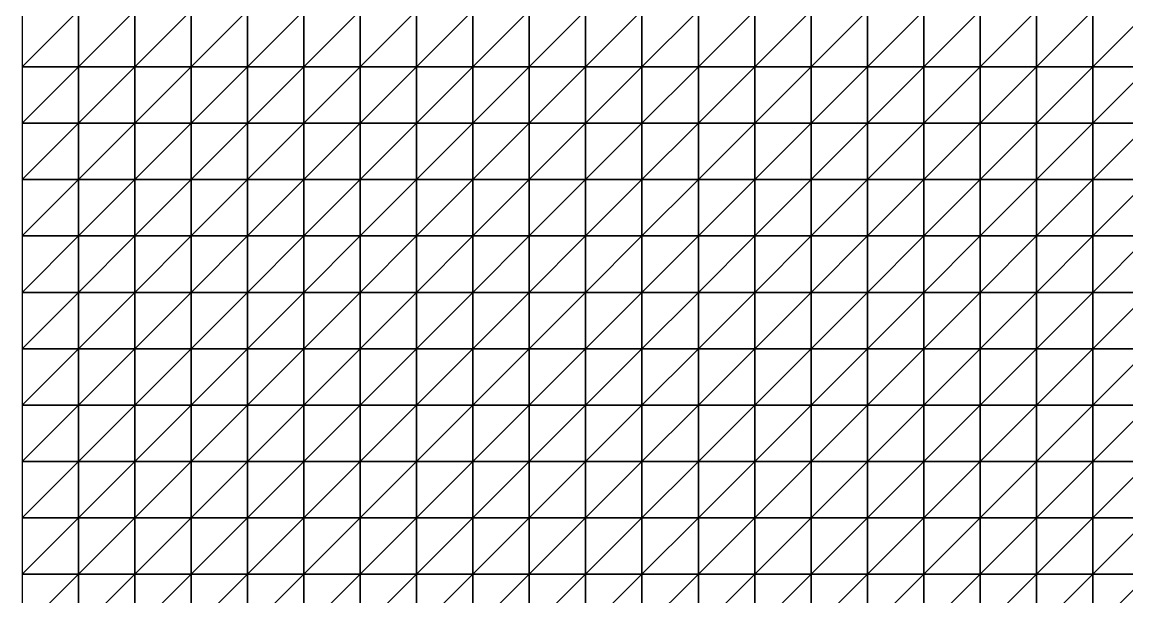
# Model space of a CAD drawing. Header units: metres. Extents: x 351000 to 353000, y 7455000 to 7457000.
# Drawn here: x 351000 to 351490.1, y 7456489.9 to 7456744.9 of the extents above; entities that cross this region are included whole.
import ezdxf

# ---------------------------------------------------------------- set-up
doc = ezdxf.new("R2010")
doc.units = ezdxf.units.M

msp = doc.modelspace()

# ---------------------------------------------------------------- linework, layer by layer
at = {"layer": 'TOP_OF_HYPOGENE_TOH'}
for points in [[(351000, 7456725, 1142.11), (351025, 7456725, 1136.96), (351025, 7456750, 1138.56)], [(351000, 7456725, 1142.11), (351025, 7456750, 1138.56), (351000, 7456750, 1144.75)], [(351025, 7456725, 1136.96), (351050, 7456725, 1124.44), (351050, 7456750, 1123.5)], [(351025, 7456725, 1136.96), (351050, 7456750, 1123.5), (351025, 7456750, 1138.56)], [(351050, 7456725, 1124.44), (351075, 7456725, 1115.84), (351075, 7456750, 1111.61)], [(351050, 7456725, 1124.44), (351075, 7456750, 1111.61), (351050, 7456750, 1123.5)], [(351075, 7456725, 1115.84), (351100, 7456725, 1113.2), (351100, 7456750, 1105.62)], [(351075, 7456725, 1115.84), (351100, 7456750, 1105.62), (351075, 7456750, 1111.61)], [(351100, 7456725, 1113.2), (351125, 7456725, 1116.46), (351125, 7456750, 1106.16)], [(351100, 7456725, 1113.2), (351125, 7456750, 1106.16), (351100, 7456750, 1105.62)], [(351125, 7456725, 1116.46), (351150, 7456725, 1123.69), (351150, 7456750, 1111.83)], [(351125, 7456725, 1116.46), (351150, 7456750, 1111.83), (351125, 7456750, 1106.16)], [(351150, 7456725, 1123.69), (351175, 7456725, 1131.91), (351175, 7456750, 1119.92)], [(351150, 7456725, 1123.69), (351175, 7456750, 1119.92), (351150, 7456750, 1111.83)], [(351175, 7456725, 1131.91), (351200, 7456725, 1138.35), (351200, 7456750, 1127.63)], [(351175, 7456725, 1131.91), (351200, 7456750, 1127.63), (351175, 7456750, 1119.92)], [(351200, 7456725, 1138.35), (351225, 7456725, 1141.47), (351225, 7456750, 1133)], [(351200, 7456725, 1138.35), (351225, 7456750, 1133), (351200, 7456750, 1127.63)], [(351225, 7456725, 1141.47), (351250, 7456725, 1141.35), (351250, 7456750, 1135.47)], [(351225, 7456725, 1141.47), (351250, 7456750, 1135.47), (351225, 7456750, 1133)], [(351250, 7456725, 1141.35), (351275, 7456725, 1133.73), (351275, 7456750, 1132.87)], [(351250, 7456725, 1141.35), (351275, 7456750, 1132.87), (351250, 7456750, 1135.47)], [(351275, 7456725, 1133.73), (351300, 7456725, 1126.98), (351300, 7456750, 1127.17)], [(351275, 7456725, 1133.73), (351300, 7456750, 1127.17), (351275, 7456750, 1132.87)], [(351300, 7456725, 1126.98), (351325, 7456725, 1123.51), (351325, 7456750, 1123.42)], [(351300, 7456725, 1126.98), (351325, 7456750, 1123.42), (351300, 7456750, 1127.17)], [(351325, 7456725, 1123.51), (351350, 7456725, 1124.2), (351350, 7456750, 1123.12)], [(351325, 7456725, 1123.51), (351350, 7456750, 1123.12), (351325, 7456750, 1123.42)], [(351350, 7456725, 1124.2), (351375, 7456725, 1128.95), (351375, 7456750, 1126.98)], [(351350, 7456725, 1124.2), (351375, 7456750, 1126.98), (351350, 7456750, 1123.12)], [(351375, 7456725, 1128.95), (351400, 7456725, 1136.8), (351400, 7456750, 1134.72)], [(351375, 7456725, 1128.95), (351400, 7456750, 1134.72), (351375, 7456750, 1126.98)], [(351400, 7456725, 1136.8), (351425, 7456725, 1146.18), (351425, 7456750, 1145.08)], [(351400, 7456725, 1136.8), (351425, 7456750, 1145.08), (351400, 7456750, 1134.72)], [(351425, 7456725, 1146.18), (351450, 7456725, 1155.24), (351450, 7456750, 1155.97)], [(351425, 7456725, 1146.18), (351450, 7456750, 1155.97), (351425, 7456750, 1145.08)], [(351450, 7456725, 1155.24), (351475, 7456725, 1162.08), (351475, 7456750, 1164.13)], [(351450, 7456725, 1155.24), (351475, 7456750, 1164.13), (351450, 7456750, 1155.97)], [(351475, 7456725, 1162.08), (351500, 7456725, 1163.12), (351500, 7456750, 1166.29)], [(351475, 7456725, 1162.08), (351500, 7456750, 1166.29), (351475, 7456750, 1164.13)], [(351000, 7456700, 1139.22), (351025, 7456700, 1136.92), (351025, 7456725, 1136.96)], [(351000, 7456700, 1139.22), (351025, 7456725, 1136.96), (351000, 7456725, 1142.11)], [(351025, 7456700, 1136.92), (351050, 7456700, 1128.35), (351050, 7456725, 1124.44)], [(351025, 7456700, 1136.92), (351050, 7456725, 1124.44), (351025, 7456725, 1136.96)], [(351050, 7456700, 1128.35), (351075, 7456700, 1123.84), (351075, 7456725, 1115.84)], [(351050, 7456700, 1128.35), (351075, 7456725, 1115.84), (351050, 7456725, 1124.44)], [(351075, 7456700, 1123.84), (351100, 7456700, 1124.47), (351100, 7456725, 1113.2)], [(351075, 7456700, 1123.84), (351100, 7456725, 1113.2), (351075, 7456725, 1115.84)], [(351100, 7456700, 1124.47), (351125, 7456700, 1129.57), (351125, 7456725, 1116.46)], [(351100, 7456700, 1124.47), (351125, 7456725, 1116.46), (351100, 7456725, 1113.2)], [(351125, 7456700, 1129.57), (351150, 7456700, 1136.99), (351150, 7456725, 1123.69)], [(351125, 7456700, 1129.57), (351150, 7456725, 1123.69), (351125, 7456725, 1116.46)], [(351150, 7456700, 1136.99), (351175, 7456700, 1143.97), (351175, 7456725, 1131.91)], [(351150, 7456700, 1136.99), (351175, 7456725, 1131.91), (351150, 7456725, 1123.69)], [(351175, 7456700, 1143.97), (351200, 7456700, 1148.3), (351200, 7456725, 1138.35)], [(351175, 7456700, 1143.97), (351200, 7456725, 1138.35), (351175, 7456725, 1131.91)], [(351200, 7456700, 1148.3), (351225, 7456700, 1149.08), (351225, 7456725, 1141.47)], [(351200, 7456700, 1148.3), (351225, 7456725, 1141.47), (351200, 7456725, 1138.35)], [(351225, 7456700, 1149.08), (351250, 7456700, 1142.33), (351250, 7456725, 1141.35)], [(351225, 7456700, 1149.08), (351250, 7456725, 1141.35), (351225, 7456725, 1141.47)], [(351250, 7456700, 1142.33), (351275, 7456700, 1132.8), (351275, 7456725, 1133.73)], [(351250, 7456700, 1142.33), (351275, 7456725, 1133.73), (351250, 7456725, 1141.35)], [(351275, 7456700, 1132.8), (351300, 7456700, 1126.25), (351300, 7456725, 1126.98)], [(351275, 7456700, 1132.8), (351300, 7456725, 1126.98), (351275, 7456725, 1133.73)], [(351300, 7456700, 1126.25), (351325, 7456700, 1123.97), (351325, 7456725, 1123.51)], [(351300, 7456700, 1126.25), (351325, 7456725, 1123.51), (351300, 7456725, 1126.98)], [(351325, 7456700, 1123.97), (351350, 7456700, 1125.99), (351350, 7456725, 1124.2)], [(351325, 7456700, 1123.97), (351350, 7456725, 1124.2), (351325, 7456725, 1123.51)], [(351350, 7456700, 1125.99), (351375, 7456700, 1131.28), (351375, 7456725, 1128.95)], [(351350, 7456700, 1125.99), (351375, 7456725, 1128.95), (351350, 7456725, 1124.2)], [(351375, 7456700, 1131.28), (351400, 7456700, 1138.27), (351400, 7456725, 1136.8)], [(351375, 7456700, 1131.28), (351400, 7456725, 1136.8), (351375, 7456725, 1128.95)], [(351400, 7456700, 1138.27), (351425, 7456700, 1145.37), (351425, 7456725, 1146.18)], [(351400, 7456700, 1138.27), (351425, 7456725, 1146.18), (351400, 7456725, 1136.8)], [(351425, 7456700, 1145.37), (351450, 7456700, 1151.29), (351450, 7456725, 1155.24)], [(351425, 7456700, 1145.37), (351450, 7456725, 1155.24), (351425, 7456725, 1146.18)], [(351450, 7456700, 1151.29), (351475, 7456700, 1155.14), (351475, 7456725, 1162.08)], [(351450, 7456700, 1151.29), (351475, 7456725, 1162.08), (351450, 7456725, 1155.24)], [(351475, 7456700, 1155.14), (351500, 7456700, 1156.43), (351500, 7456725, 1163.12)], [(351475, 7456700, 1155.14), (351500, 7456725, 1163.12), (351475, 7456725, 1162.08)], [(351000, 7456675, 1136.09), (351025, 7456675, 1137.62), (351025, 7456700, 1136.92)], [(351000, 7456675, 1136.09), (351025, 7456700, 1136.92), (351000, 7456700, 1139.22)], [(351025, 7456675, 1137.62), (351050, 7456675, 1133.48), (351050, 7456700, 1128.35)], [(351025, 7456675, 1137.62), (351050, 7456700, 1128.35), (351025, 7456700, 1136.92)], [(351050, 7456675, 1133.48), (351075, 7456675, 1132.77), (351075, 7456700, 1123.84)], [(351050, 7456675, 1133.48), (351075, 7456700, 1123.84), (351050, 7456700, 1128.35)], [(351075, 7456675, 1132.77), (351100, 7456675, 1135.84), (351100, 7456700, 1124.47)], [(351075, 7456675, 1132.77), (351100, 7456700, 1124.47), (351075, 7456700, 1123.84)], [(351100, 7456675, 1135.84), (351125, 7456675, 1141.45), (351125, 7456700, 1129.57)], [(351100, 7456675, 1135.84), (351125, 7456700, 1129.57), (351100, 7456700, 1124.47)], [(351125, 7456675, 1141.45), (351150, 7456675, 1147.53), (351150, 7456700, 1136.99)], [(351125, 7456675, 1141.45), (351150, 7456700, 1136.99), (351125, 7456700, 1129.57)], [(351150, 7456675, 1147.53), (351175, 7456675, 1151.99), (351175, 7456700, 1143.97)], [(351150, 7456675, 1147.53), (351175, 7456700, 1143.97), (351150, 7456700, 1136.99)], [(351175, 7456675, 1151.99), (351200, 7456675, 1153.55), (351200, 7456700, 1148.3)], [(351175, 7456675, 1151.99), (351200, 7456700, 1148.3), (351175, 7456700, 1143.97)], [(351200, 7456675, 1153.55), (351225, 7456675, 1149.17), (351225, 7456700, 1149.08)], [(351200, 7456675, 1153.55), (351225, 7456700, 1149.08), (351200, 7456700, 1148.3)], [(351225, 7456675, 1149.17), (351250, 7456675, 1138.15), (351250, 7456700, 1142.33)], [(351225, 7456675, 1149.17), (351250, 7456700, 1142.33), (351225, 7456700, 1149.08)], [(351250, 7456675, 1138.15), (351275, 7456675, 1129.38), (351275, 7456700, 1132.8)], [(351250, 7456675, 1138.15), (351275, 7456700, 1132.8), (351250, 7456700, 1142.33)], [(351275, 7456675, 1129.38), (351300, 7456675, 1124.95), (351300, 7456700, 1126.25)], [(351275, 7456675, 1129.38), (351300, 7456700, 1126.25), (351275, 7456700, 1132.8)], [(351300, 7456675, 1124.95), (351325, 7456675, 1125.37), (351325, 7456700, 1123.97)], [(351300, 7456675, 1124.95), (351325, 7456700, 1123.97), (351300, 7456700, 1126.25)], [(351325, 7456675, 1125.37), (351350, 7456675, 1129.58), (351350, 7456700, 1125.99)], [(351325, 7456675, 1125.37), (351350, 7456700, 1125.99), (351325, 7456700, 1123.97)], [(351350, 7456675, 1129.58), (351375, 7456675, 1135.59), (351375, 7456700, 1131.28)], [(351350, 7456675, 1129.58), (351375, 7456700, 1131.28), (351350, 7456700, 1125.99)], [(351375, 7456675, 1135.59), (351400, 7456675, 1141.37), (351400, 7456700, 1138.27)], [(351375, 7456675, 1135.59), (351400, 7456700, 1138.27), (351375, 7456700, 1131.28)], [(351400, 7456675, 1141.37), (351425, 7456675, 1145.54), (351425, 7456700, 1145.37)], [(351400, 7456675, 1141.37), (351425, 7456700, 1145.37), (351400, 7456700, 1138.27)], [(351425, 7456675, 1145.54), (351450, 7456675, 1147.68), (351450, 7456700, 1151.29)], [(351425, 7456675, 1145.54), (351450, 7456700, 1151.29), (351425, 7456700, 1145.37)], [(351450, 7456675, 1147.68), (351475, 7456675, 1148.18), (351475, 7456700, 1155.14)], [(351450, 7456675, 1147.68), (351475, 7456700, 1155.14), (351450, 7456700, 1151.29)], [(351475, 7456675, 1148.18), (351500, 7456675, 1147.76), (351500, 7456700, 1156.43)], [(351475, 7456675, 1148.18), (351500, 7456700, 1156.43), (351475, 7456700, 1155.14)], [(351000, 7456650, 1132.48), (351025, 7456650, 1135.51), (351025, 7456675, 1137.62)], [(351000, 7456650, 1132.48), (351025, 7456675, 1137.62), (351000, 7456675, 1136.09)], [(351025, 7456650, 1135.51), (351050, 7456650, 1138.67), (351050, 7456675, 1133.48)], [(351025, 7456650, 1135.51), (351050, 7456675, 1133.48), (351025, 7456675, 1137.62)], [(351050, 7456650, 1138.67), (351075, 7456650, 1140.72), (351075, 7456675, 1132.77)], [(351050, 7456650, 1138.67), (351075, 7456675, 1132.77), (351050, 7456675, 1133.48)], [(351075, 7456650, 1140.72), (351100, 7456650, 1144.95), (351100, 7456675, 1135.84)], [(351075, 7456650, 1140.72), (351100, 7456675, 1135.84), (351075, 7456675, 1132.77)], [(351100, 7456650, 1144.95), (351125, 7456650, 1149.75), (351125, 7456675, 1141.45)], [(351100, 7456650, 1144.95), (351125, 7456675, 1141.45), (351100, 7456675, 1135.84)], [(351125, 7456650, 1149.75), (351150, 7456650, 1153.3), (351150, 7456675, 1147.53)], [(351125, 7456650, 1149.75), (351150, 7456675, 1147.53), (351125, 7456675, 1141.45)], [(351150, 7456650, 1153.3), (351175, 7456650, 1154.39), (351175, 7456675, 1151.99)], [(351150, 7456650, 1153.3), (351175, 7456675, 1151.99), (351150, 7456675, 1147.53)], [(351175, 7456650, 1154.39), (351200, 7456650, 1151.2), (351200, 7456675, 1153.55)], [(351175, 7456650, 1154.39), (351200, 7456675, 1153.55), (351175, 7456675, 1151.99)], [(351200, 7456650, 1151.2), (351225, 7456650, 1140.26), (351225, 7456675, 1149.17)], [(351200, 7456650, 1151.2), (351225, 7456675, 1149.17), (351200, 7456675, 1153.55)], [(351225, 7456650, 1140.26), (351250, 7456650, 1130.36), (351250, 7456675, 1138.15)], [(351225, 7456650, 1140.26), (351250, 7456675, 1138.15), (351225, 7456675, 1149.17)], [(351250, 7456650, 1130.36), (351275, 7456650, 1124.46), (351275, 7456675, 1129.38)], [(351250, 7456650, 1130.36), (351275, 7456675, 1129.38), (351250, 7456675, 1138.15)], [(351275, 7456650, 1124.46), (351300, 7456650, 1124.04), (351300, 7456675, 1124.95)], [(351275, 7456650, 1124.46), (351300, 7456675, 1124.95), (351275, 7456675, 1129.38)], [(351300, 7456650, 1124.04), (351325, 7456650, 1128.56), (351325, 7456675, 1125.37)], [(351300, 7456650, 1124.04), (351325, 7456675, 1125.37), (351300, 7456675, 1124.95)], [(351325, 7456650, 1128.56), (351350, 7456650, 1135.81), (351350, 7456675, 1129.58)], [(351325, 7456650, 1128.56), (351350, 7456675, 1129.58), (351325, 7456675, 1125.37)], [(351350, 7456650, 1135.81), (351375, 7456650, 1142.9), (351375, 7456675, 1135.59)], [(351350, 7456650, 1135.81), (351375, 7456675, 1135.59), (351350, 7456675, 1129.58)], [(351375, 7456650, 1142.9), (351400, 7456650, 1147.46), (351400, 7456675, 1141.37)], [(351375, 7456650, 1142.9), (351400, 7456675, 1141.37), (351375, 7456675, 1135.59)], [(351400, 7456650, 1147.46), (351425, 7456650, 1148.56), (351425, 7456675, 1145.54)], [(351400, 7456650, 1147.46), (351425, 7456675, 1145.54), (351400, 7456675, 1141.37)], [(351425, 7456650, 1148.56), (351450, 7456650, 1146.86), (351450, 7456675, 1147.68)], [(351425, 7456650, 1148.56), (351450, 7456675, 1147.68), (351425, 7456675, 1145.54)], [(351450, 7456650, 1146.86), (351475, 7456650, 1144.11), (351475, 7456675, 1148.18)], [(351450, 7456650, 1146.86), (351475, 7456675, 1148.18), (351450, 7456675, 1147.68)], [(351475, 7456650, 1144.11), (351500, 7456650, 1142.24), (351500, 7456675, 1147.76)], [(351475, 7456650, 1144.11), (351500, 7456675, 1147.76), (351475, 7456675, 1148.18)], [(351000, 7456625, 1128.66), (351025, 7456625, 1132.93), (351025, 7456650, 1135.51)], [(351000, 7456625, 1128.66), (351025, 7456650, 1135.51), (351000, 7456650, 1132.48)], [(351025, 7456625, 1132.93), (351050, 7456625, 1139.2), (351050, 7456650, 1138.67)], [(351025, 7456625, 1132.93), (351050, 7456650, 1138.67), (351025, 7456650, 1135.51)], [(351050, 7456625, 1139.2), (351075, 7456625, 1146.51), (351075, 7456650, 1140.72)], [(351050, 7456625, 1139.2), (351075, 7456650, 1140.72), (351050, 7456650, 1138.67)], [(351075, 7456625, 1146.51), (351100, 7456625, 1151.75), (351100, 7456650, 1144.95)], [(351075, 7456625, 1146.51), (351100, 7456650, 1144.95), (351075, 7456650, 1140.72)], [(351100, 7456625, 1151.75), (351125, 7456625, 1154.81), (351125, 7456650, 1149.75)], [(351100, 7456625, 1151.75), (351125, 7456650, 1149.75), (351100, 7456650, 1144.95)], [(351125, 7456625, 1154.81), (351150, 7456625, 1155.31), (351150, 7456650, 1153.3)], [(351125, 7456625, 1154.81), (351150, 7456650, 1153.3), (351125, 7456650, 1149.75)], [(351150, 7456625, 1155.31), (351175, 7456625, 1149.23), (351175, 7456650, 1154.39)], [(351150, 7456625, 1155.31), (351175, 7456650, 1154.39), (351150, 7456650, 1153.3)], [(351175, 7456625, 1149.23), (351200, 7456625, 1139.51), (351200, 7456650, 1151.2)], [(351175, 7456625, 1149.23), (351200, 7456650, 1151.2), (351175, 7456650, 1154.39)], [(351200, 7456625, 1139.51), (351225, 7456625, 1129.26), (351225, 7456650, 1140.26)], [(351200, 7456625, 1139.51), (351225, 7456650, 1140.26), (351200, 7456650, 1151.2)], [(351225, 7456625, 1129.26), (351250, 7456625, 1121.94), (351250, 7456650, 1130.36)], [(351225, 7456625, 1129.26), (351250, 7456650, 1130.36), (351225, 7456650, 1140.26)], [(351250, 7456625, 1121.94), (351275, 7456625, 1120.19), (351275, 7456650, 1124.46)], [(351250, 7456625, 1121.94), (351275, 7456650, 1124.46), (351250, 7456650, 1130.36)], [(351275, 7456625, 1120.19), (351300, 7456625, 1124.68), (351300, 7456650, 1124.04)], [(351275, 7456625, 1120.19), (351300, 7456650, 1124.04), (351275, 7456650, 1124.46)], [(351300, 7456625, 1124.68), (351325, 7456625, 1133.77), (351325, 7456650, 1128.56)], [(351300, 7456625, 1124.68), (351325, 7456650, 1128.56), (351300, 7456650, 1124.04)], [(351325, 7456625, 1133.77), (351350, 7456625, 1144.17), (351350, 7456650, 1135.81)], [(351325, 7456625, 1133.77), (351350, 7456650, 1135.81), (351325, 7456650, 1128.56)], [(351350, 7456625, 1144.17), (351375, 7456625, 1152.24), (351375, 7456650, 1142.9)], [(351350, 7456625, 1144.17), (351375, 7456650, 1142.9), (351350, 7456650, 1135.81)], [(351375, 7456625, 1152.24), (351400, 7456625, 1155.53), (351400, 7456650, 1147.46)], [(351375, 7456625, 1152.24), (351400, 7456650, 1147.46), (351375, 7456650, 1142.9)], [(351400, 7456625, 1155.53), (351425, 7456625, 1153.65), (351425, 7456650, 1148.56)], [(351400, 7456625, 1155.53), (351425, 7456650, 1148.56), (351400, 7456650, 1147.46)], [(351425, 7456625, 1153.65), (351450, 7456625, 1148.4), (351450, 7456650, 1146.86)], [(351425, 7456625, 1153.65), (351450, 7456650, 1146.86), (351425, 7456650, 1148.56)], [(351450, 7456625, 1148.4), (351475, 7456625, 1142.83), (351475, 7456650, 1144.11)], [(351450, 7456625, 1148.4), (351475, 7456650, 1144.11), (351450, 7456650, 1146.86)], [(351475, 7456625, 1142.83), (351500, 7456625, 1139.94), (351500, 7456650, 1142.24)], [(351475, 7456625, 1142.83), (351500, 7456650, 1142.24), (351475, 7456650, 1144.11)], [(351000, 7456600, 1125.71), (351025, 7456600, 1131.46), (351025, 7456625, 1132.93)], [(351000, 7456600, 1125.71), (351025, 7456625, 1132.93), (351000, 7456625, 1128.66)], [(351025, 7456600, 1131.46), (351050, 7456600, 1138.24), (351050, 7456625, 1139.2)], [(351025, 7456600, 1131.46), (351050, 7456625, 1139.2), (351025, 7456625, 1132.93)], [(351050, 7456600, 1138.24), (351075, 7456600, 1144.86), (351075, 7456625, 1146.51)], [(351050, 7456600, 1138.24), (351075, 7456625, 1146.51), (351050, 7456625, 1139.2)], [(351075, 7456600, 1144.86), (351100, 7456600, 1149.62), (351100, 7456625, 1151.75)], [(351075, 7456600, 1144.86), (351100, 7456625, 1151.75), (351075, 7456625, 1146.51)], [(351100, 7456600, 1149.62), (351125, 7456600, 1150.76), (351125, 7456625, 1154.81)], [(351100, 7456600, 1149.62), (351125, 7456625, 1154.81), (351100, 7456625, 1151.75)], [(351125, 7456600, 1150.76), (351150, 7456600, 1147.23), (351150, 7456625, 1155.31)], [(351125, 7456600, 1150.76), (351150, 7456625, 1155.31), (351125, 7456625, 1154.81)], [(351150, 7456600, 1147.23), (351175, 7456600, 1139.43), (351175, 7456625, 1149.23)], [(351150, 7456600, 1147.23), (351175, 7456625, 1149.23), (351150, 7456625, 1155.31)], [(351175, 7456600, 1139.43), (351200, 7456600, 1129.43), (351200, 7456625, 1139.51)], [(351175, 7456600, 1139.43), (351200, 7456625, 1139.51), (351175, 7456625, 1149.23)], [(351200, 7456600, 1129.43), (351225, 7456600, 1120.53), (351225, 7456625, 1129.26)], [(351200, 7456600, 1129.43), (351225, 7456625, 1129.26), (351200, 7456625, 1139.51)], [(351225, 7456600, 1120.53), (351250, 7456600, 1116.17), (351250, 7456625, 1121.94)], [(351225, 7456600, 1120.53), (351250, 7456625, 1121.94), (351225, 7456625, 1129.26)], [(351250, 7456600, 1116.17), (351275, 7456600, 1118.46), (351275, 7456625, 1120.19)], [(351250, 7456600, 1116.17), (351275, 7456625, 1120.19), (351250, 7456625, 1121.94)], [(351275, 7456600, 1118.46), (351300, 7456600, 1127.27), (351300, 7456625, 1124.68)], [(351275, 7456600, 1118.46), (351300, 7456625, 1124.68), (351275, 7456625, 1120.19)], [(351300, 7456600, 1127.27), (351325, 7456600, 1140.02), (351325, 7456625, 1133.77)], [(351300, 7456600, 1127.27), (351325, 7456625, 1133.77), (351300, 7456625, 1124.68)], [(351325, 7456600, 1140.02), (351350, 7456600, 1152.58), (351350, 7456625, 1144.17)], [(351325, 7456600, 1140.02), (351350, 7456625, 1144.17), (351325, 7456625, 1133.77)], [(351350, 7456600, 1152.58), (351375, 7456600, 1160.86), (351375, 7456625, 1152.24)], [(351350, 7456600, 1152.58), (351375, 7456625, 1152.24), (351350, 7456625, 1144.17)], [(351375, 7456600, 1160.86), (351400, 7456600, 1162.5), (351400, 7456625, 1155.53)], [(351375, 7456600, 1160.86), (351400, 7456625, 1155.53), (351375, 7456625, 1152.24)], [(351400, 7456600, 1162.5), (351425, 7456600, 1157.76), (351425, 7456625, 1153.65)], [(351400, 7456600, 1162.5), (351425, 7456625, 1153.65), (351400, 7456625, 1155.53)], [(351425, 7456600, 1157.76), (351450, 7456600, 1149.48), (351450, 7456625, 1148.4)], [(351425, 7456600, 1157.76), (351450, 7456625, 1148.4), (351425, 7456625, 1153.65)], [(351450, 7456600, 1149.48), (351475, 7456600, 1141.81), (351475, 7456625, 1142.83)], [(351450, 7456600, 1149.48), (351475, 7456625, 1142.83), (351450, 7456625, 1148.4)], [(351475, 7456600, 1141.81), (351500, 7456600, 1138.53), (351500, 7456625, 1139.94)], [(351475, 7456600, 1141.81), (351500, 7456625, 1139.94), (351475, 7456625, 1142.83)], [(351000, 7456575, 1124.94), (351025, 7456575, 1132.54), (351025, 7456600, 1131.46)], [(351000, 7456575, 1124.94), (351025, 7456600, 1131.46), (351000, 7456600, 1125.71)], [(351025, 7456575, 1132.54), (351050, 7456575, 1139.95), (351050, 7456600, 1138.24)], [(351025, 7456575, 1132.54), (351050, 7456600, 1138.24), (351025, 7456600, 1131.46)], [(351050, 7456575, 1139.95), (351075, 7456575, 1145.97), (351075, 7456600, 1144.86)], [(351050, 7456575, 1139.95), (351075, 7456600, 1144.86), (351050, 7456600, 1138.24)], [(351075, 7456575, 1145.97), (351100, 7456575, 1149.2), (351100, 7456600, 1149.62)], [(351075, 7456575, 1145.97), (351100, 7456600, 1149.62), (351075, 7456600, 1144.86)], [(351100, 7456575, 1149.2), (351125, 7456575, 1148.4), (351125, 7456600, 1150.76)], [(351100, 7456575, 1149.2), (351125, 7456600, 1150.76), (351100, 7456600, 1149.62)], [(351125, 7456575, 1148.4), (351150, 7456575, 1143.14), (351150, 7456600, 1147.23)], [(351125, 7456575, 1148.4), (351150, 7456600, 1147.23), (351125, 7456600, 1150.76)], [(351150, 7456575, 1143.14), (351175, 7456575, 1134.35), (351175, 7456600, 1139.43)], [(351150, 7456575, 1143.14), (351175, 7456600, 1139.43), (351150, 7456600, 1147.23)], [(351175, 7456575, 1134.35), (351200, 7456575, 1124.47), (351200, 7456600, 1129.43)], [(351175, 7456575, 1134.35), (351200, 7456600, 1129.43), (351175, 7456600, 1139.43)], [(351200, 7456575, 1124.47), (351225, 7456575, 1116.88), (351225, 7456600, 1120.53)], [(351200, 7456575, 1124.47), (351225, 7456600, 1120.53), (351200, 7456600, 1129.43)], [(351225, 7456575, 1116.88), (351250, 7456575, 1114.74), (351250, 7456600, 1116.17)], [(351225, 7456575, 1116.88), (351250, 7456600, 1116.17), (351225, 7456600, 1120.53)], [(351250, 7456575, 1114.74), (351275, 7456575, 1119.72), (351275, 7456600, 1118.46)], [(351250, 7456575, 1114.74), (351275, 7456600, 1118.46), (351250, 7456600, 1116.17)], [(351275, 7456575, 1119.72), (351300, 7456575, 1131.03), (351300, 7456600, 1127.27)], [(351275, 7456575, 1119.72), (351300, 7456600, 1127.27), (351275, 7456600, 1118.46)], [(351300, 7456575, 1131.03), (351325, 7456575, 1145.45), (351325, 7456600, 1140.02)], [(351300, 7456575, 1131.03), (351325, 7456600, 1140.02), (351300, 7456600, 1127.27)], [(351325, 7456575, 1145.45), (351350, 7456575, 1158.41), (351350, 7456600, 1152.58)], [(351325, 7456575, 1145.45), (351350, 7456600, 1152.58), (351325, 7456600, 1140.02)], [(351350, 7456575, 1158.41), (351375, 7456575, 1165.71), (351375, 7456600, 1160.86)], [(351350, 7456575, 1158.41), (351375, 7456600, 1160.86), (351350, 7456600, 1152.58)], [(351375, 7456575, 1165.71), (351400, 7456575, 1165.23), (351400, 7456600, 1162.5)], [(351375, 7456575, 1165.71), (351400, 7456600, 1162.5), (351375, 7456600, 1160.86)], [(351400, 7456575, 1165.23), (351425, 7456575, 1157.9), (351425, 7456600, 1157.76)], [(351400, 7456575, 1165.23), (351425, 7456600, 1157.76), (351400, 7456600, 1162.5)], [(351425, 7456575, 1157.9), (351450, 7456575, 1147.37), (351450, 7456600, 1149.48)], [(351425, 7456575, 1157.9), (351450, 7456600, 1149.48), (351425, 7456600, 1157.76)], [(351450, 7456575, 1147.37), (351475, 7456575, 1138.56), (351475, 7456600, 1141.81)], [(351450, 7456575, 1147.37), (351475, 7456600, 1141.81), (351450, 7456600, 1149.48)], [(351475, 7456575, 1138.56), (351500, 7456575, 1135.71), (351500, 7456600, 1138.53)], [(351475, 7456575, 1138.56), (351500, 7456600, 1138.53), (351475, 7456600, 1141.81)], [(351000, 7456550, 1127.07), (351025, 7456550, 1136.36), (351025, 7456575, 1132.54)], [(351000, 7456550, 1127.07), (351025, 7456575, 1132.54), (351000, 7456575, 1124.94)], [(351025, 7456550, 1136.36), (351050, 7456550, 1144.28), (351050, 7456575, 1139.95)], [(351025, 7456550, 1136.36), (351050, 7456575, 1139.95), (351025, 7456575, 1132.54)], [(351050, 7456550, 1144.28), (351075, 7456550, 1149.8), (351075, 7456575, 1145.97)], [(351050, 7456550, 1144.28), (351075, 7456575, 1145.97), (351050, 7456575, 1139.95)], [(351075, 7456550, 1149.8), (351100, 7456550, 1151.89), (351100, 7456575, 1149.2)], [(351075, 7456550, 1149.8), (351100, 7456575, 1149.2), (351075, 7456575, 1145.97)], [(351100, 7456550, 1151.89), (351125, 7456550, 1149.83), (351125, 7456575, 1148.4)], [(351100, 7456550, 1151.89), (351125, 7456575, 1148.4), (351100, 7456575, 1149.2)], [(351125, 7456550, 1149.83), (351150, 7456550, 1143.62), (351150, 7456575, 1143.14)], [(351125, 7456550, 1149.83), (351150, 7456575, 1143.14), (351125, 7456575, 1148.4)], [(351150, 7456550, 1143.62), (351175, 7456550, 1134.48), (351175, 7456575, 1134.35)], [(351150, 7456550, 1143.62), (351175, 7456575, 1134.35), (351150, 7456575, 1143.14)], [(351175, 7456550, 1134.48), (351200, 7456550, 1124.92), (351200, 7456575, 1124.47)], [(351175, 7456550, 1134.48), (351200, 7456575, 1124.47), (351175, 7456575, 1134.35)], [(351200, 7456550, 1124.92), (351225, 7456550, 1118.14), (351225, 7456575, 1116.88)], [(351200, 7456550, 1124.92), (351225, 7456575, 1116.88), (351200, 7456575, 1124.47)], [(351225, 7456550, 1118.14), (351250, 7456550, 1117.03), (351250, 7456575, 1114.74)], [(351225, 7456550, 1118.14), (351250, 7456575, 1114.74), (351225, 7456575, 1116.88)], [(351250, 7456550, 1117.03), (351275, 7456550, 1122.84), (351275, 7456575, 1119.72)], [(351250, 7456550, 1117.03), (351275, 7456575, 1119.72), (351250, 7456575, 1114.74)], [(351275, 7456550, 1122.84), (351300, 7456550, 1134.44), (351300, 7456575, 1131.03)], [(351275, 7456550, 1122.84), (351300, 7456575, 1131.03), (351275, 7456575, 1119.72)], [(351300, 7456550, 1134.44), (351325, 7456550, 1148.39), (351325, 7456575, 1145.45)], [(351300, 7456550, 1134.44), (351325, 7456575, 1145.45), (351300, 7456575, 1131.03)], [(351325, 7456550, 1148.39), (351350, 7456550, 1160.07), (351350, 7456575, 1158.41)], [(351325, 7456550, 1148.39), (351350, 7456575, 1158.41), (351325, 7456575, 1145.45)], [(351350, 7456550, 1160.07), (351375, 7456550, 1165.45), (351375, 7456575, 1165.71)], [(351350, 7456550, 1160.07), (351375, 7456575, 1165.71), (351350, 7456575, 1158.41)], [(351375, 7456550, 1165.45), (351400, 7456550, 1162.79), (351400, 7456575, 1165.23)], [(351375, 7456550, 1165.45), (351400, 7456575, 1165.23), (351375, 7456575, 1165.71)], [(351400, 7456550, 1162.79), (351425, 7456550, 1153.51), (351425, 7456575, 1157.9)], [(351400, 7456550, 1162.79), (351425, 7456575, 1157.9), (351400, 7456575, 1165.23)], [(351425, 7456550, 1153.51), (351450, 7456550, 1141.79), (351450, 7456575, 1147.37)], [(351425, 7456550, 1153.51), (351450, 7456575, 1147.37), (351425, 7456575, 1157.9)], [(351450, 7456550, 1141.79), (351475, 7456550, 1132.96), (351475, 7456575, 1138.56)], [(351450, 7456550, 1141.79), (351475, 7456575, 1138.56), (351450, 7456575, 1147.37)], [(351475, 7456550, 1132.96), (351500, 7456550, 1131.33), (351500, 7456575, 1135.71)], [(351475, 7456550, 1132.96), (351500, 7456575, 1135.71), (351475, 7456575, 1138.56)], [(351000, 7456525, 1131.6), (351025, 7456525, 1141.54), (351025, 7456550, 1136.36)], [(351000, 7456525, 1131.6), (351025, 7456550, 1136.36), (351000, 7456550, 1127.07)], [(351025, 7456525, 1141.54), (351050, 7456525, 1149.24), (351050, 7456550, 1144.28)], [(351025, 7456525, 1141.54), (351050, 7456550, 1144.28), (351025, 7456550, 1136.36)], [(351050, 7456525, 1149.24), (351075, 7456525, 1153.98), (351075, 7456550, 1149.8)], [(351050, 7456525, 1149.24), (351075, 7456550, 1149.8), (351050, 7456550, 1144.28)], [(351075, 7456525, 1153.98), (351100, 7456525, 1155.18), (351100, 7456550, 1151.89)], [(351075, 7456525, 1153.98), (351100, 7456550, 1151.89), (351075, 7456550, 1149.8)], [(351100, 7456525, 1155.18), (351125, 7456525, 1152.48), (351125, 7456550, 1149.83)], [(351100, 7456525, 1155.18), (351125, 7456550, 1149.83), (351100, 7456550, 1151.89)], [(351125, 7456525, 1152.48), (351150, 7456525, 1146.09), (351150, 7456550, 1143.62)], [(351125, 7456525, 1152.48), (351150, 7456550, 1143.62), (351125, 7456550, 1149.83)], [(351150, 7456525, 1146.09), (351175, 7456525, 1137.23), (351175, 7456550, 1134.48)], [(351150, 7456525, 1146.09), (351175, 7456550, 1134.48), (351150, 7456550, 1143.62)], [(351175, 7456525, 1137.23), (351200, 7456525, 1128.18), (351200, 7456550, 1124.92)], [(351175, 7456525, 1137.23), (351200, 7456550, 1124.92), (351175, 7456550, 1134.48)], [(351200, 7456525, 1128.18), (351225, 7456525, 1121.85), (351225, 7456550, 1118.14)], [(351200, 7456525, 1128.18), (351225, 7456550, 1118.14), (351200, 7456550, 1124.92)], [(351225, 7456525, 1121.85), (351250, 7456525, 1120.75), (351250, 7456550, 1117.03)], [(351225, 7456525, 1121.85), (351250, 7456550, 1117.03), (351225, 7456550, 1118.14)], [(351250, 7456525, 1120.75), (351275, 7456525, 1125.94), (351275, 7456550, 1122.84)], [(351250, 7456525, 1120.75), (351275, 7456550, 1122.84), (351250, 7456550, 1117.03)], [(351275, 7456525, 1125.94), (351300, 7456525, 1136.24), (351300, 7456550, 1134.44)], [(351275, 7456525, 1125.94), (351300, 7456550, 1134.44), (351275, 7456550, 1122.84)], [(351300, 7456525, 1136.24), (351325, 7456525, 1148.37), (351325, 7456550, 1148.39)], [(351300, 7456525, 1136.24), (351325, 7456550, 1148.39), (351300, 7456550, 1134.44)], [(351325, 7456525, 1148.37), (351350, 7456525, 1157.98), (351350, 7456550, 1160.07)], [(351325, 7456525, 1148.37), (351350, 7456550, 1160.07), (351325, 7456550, 1148.39)], [(351350, 7456525, 1157.98), (351375, 7456525, 1161.39), (351375, 7456550, 1165.45)], [(351350, 7456525, 1157.98), (351375, 7456550, 1165.45), (351350, 7456550, 1160.07)], [(351375, 7456525, 1161.39), (351400, 7456525, 1157.22), (351400, 7456550, 1162.79)], [(351375, 7456525, 1161.39), (351400, 7456550, 1162.79), (351375, 7456550, 1165.45)], [(351400, 7456525, 1157.22), (351425, 7456525, 1147.17), (351425, 7456550, 1153.51)], [(351400, 7456525, 1157.22), (351425, 7456550, 1153.51), (351400, 7456550, 1162.79)], [(351425, 7456525, 1147.17), (351450, 7456525, 1135.58), (351450, 7456550, 1141.79)], [(351425, 7456525, 1147.17), (351450, 7456550, 1141.79), (351425, 7456550, 1153.51)], [(351450, 7456525, 1135.58), (351475, 7456525, 1127.76), (351475, 7456550, 1132.96)], [(351450, 7456525, 1135.58), (351475, 7456550, 1132.96), (351450, 7456550, 1141.79)], [(351475, 7456525, 1127.76), (351500, 7456525, 1127.86), (351500, 7456550, 1131.33)], [(351475, 7456525, 1127.76), (351500, 7456550, 1131.33), (351475, 7456550, 1132.96)], [(351000, 7456500, 1137.16), (351025, 7456500, 1145.8), (351025, 7456525, 1141.54)], [(351000, 7456500, 1137.16), (351025, 7456525, 1141.54), (351000, 7456525, 1131.6)], [(351025, 7456500, 1145.8), (351050, 7456500, 1152), (351050, 7456525, 1149.24)], [(351025, 7456500, 1145.8), (351050, 7456525, 1149.24), (351025, 7456525, 1141.54)], [(351050, 7456500, 1152), (351075, 7456500, 1155.59), (351075, 7456525, 1153.98)], [(351050, 7456500, 1152), (351075, 7456525, 1153.98), (351050, 7456525, 1149.24)], [(351075, 7456500, 1155.59), (351100, 7456500, 1155.89), (351100, 7456525, 1155.18)], [(351075, 7456500, 1155.59), (351100, 7456525, 1155.18), (351075, 7456525, 1153.98)], [(351100, 7456500, 1155.89), (351125, 7456500, 1152.98), (351125, 7456525, 1152.48)], [(351100, 7456500, 1155.89), (351125, 7456525, 1152.48), (351100, 7456525, 1155.18)], [(351125, 7456500, 1152.98), (351150, 7456500, 1147.08), (351150, 7456525, 1146.09)], [(351125, 7456500, 1152.98), (351150, 7456525, 1146.09), (351125, 7456525, 1152.48)], [(351150, 7456500, 1147.08), (351175, 7456500, 1139.12), (351175, 7456525, 1137.23)], [(351150, 7456500, 1147.08), (351175, 7456525, 1137.23), (351150, 7456525, 1146.09)], [(351175, 7456500, 1139.12), (351200, 7456500, 1130.96), (351200, 7456525, 1128.18)], [(351175, 7456500, 1139.12), (351200, 7456525, 1128.18), (351175, 7456525, 1137.23)], [(351200, 7456500, 1130.96), (351225, 7456500, 1125.04), (351225, 7456525, 1121.85)], [(351200, 7456500, 1130.96), (351225, 7456525, 1121.85), (351200, 7456525, 1128.18)], [(351225, 7456500, 1125.04), (351250, 7456500, 1123.6), (351250, 7456525, 1120.75)], [(351225, 7456500, 1125.04), (351250, 7456525, 1120.75), (351225, 7456525, 1121.85)], [(351250, 7456500, 1123.6), (351275, 7456500, 1127.62), (351275, 7456525, 1125.94)], [(351250, 7456500, 1123.6), (351275, 7456525, 1125.94), (351250, 7456525, 1120.75)], [(351275, 7456500, 1127.62), (351300, 7456500, 1136.15), (351300, 7456525, 1136.24)], [(351275, 7456500, 1127.62), (351300, 7456525, 1136.24), (351275, 7456525, 1125.94)], [(351300, 7456500, 1136.15), (351325, 7456500, 1146.31), (351325, 7456525, 1148.37)], [(351300, 7456500, 1136.15), (351325, 7456525, 1148.37), (351300, 7456525, 1136.24)], [(351325, 7456500, 1146.31), (351350, 7456500, 1154.24), (351350, 7456525, 1157.98)], [(351325, 7456500, 1146.31), (351350, 7456525, 1157.98), (351325, 7456525, 1148.37)], [(351350, 7456500, 1154.24), (351375, 7456500, 1156.67), (351375, 7456525, 1161.39)], [(351350, 7456500, 1154.24), (351375, 7456525, 1161.39), (351350, 7456525, 1157.98)], [(351375, 7456500, 1156.67), (351400, 7456500, 1152.39), (351400, 7456525, 1157.22)], [(351375, 7456500, 1156.67), (351400, 7456525, 1157.22), (351375, 7456525, 1161.39)], [(351400, 7456500, 1152.39), (351425, 7456500, 1143.11), (351425, 7456525, 1147.17)], [(351400, 7456500, 1152.39), (351425, 7456525, 1147.17), (351400, 7456525, 1157.22)], [(351425, 7456500, 1143.11), (351450, 7456500, 1132.93), (351450, 7456525, 1135.58)], [(351425, 7456500, 1143.11), (351450, 7456525, 1135.58), (351425, 7456525, 1147.17)], [(351450, 7456500, 1132.93), (351475, 7456500, 1126.83), (351475, 7456525, 1127.76)], [(351450, 7456500, 1132.93), (351475, 7456525, 1127.76), (351450, 7456525, 1135.58)], [(351475, 7456500, 1126.83), (351500, 7456500, 1128.58), (351500, 7456525, 1127.86)], [(351475, 7456500, 1126.83), (351500, 7456525, 1127.86), (351475, 7456525, 1127.76)], [(351000, 7456475, 1142.33), (351025, 7456475, 1148.29), (351025, 7456500, 1145.8)], [(351000, 7456475, 1142.33), (351025, 7456500, 1145.8), (351000, 7456500, 1137.16)], [(351025, 7456475, 1148.29), (351050, 7456475, 1151.83), (351050, 7456500, 1152)], [(351025, 7456475, 1148.29), (351050, 7456500, 1152), (351025, 7456500, 1145.8)], [(351050, 7456475, 1151.83), (351075, 7456475, 1153.18), (351075, 7456500, 1155.59)], [(351050, 7456475, 1151.83), (351075, 7456500, 1155.59), (351050, 7456500, 1152)], [(351075, 7456475, 1153.18), (351100, 7456475, 1152.48), (351100, 7456500, 1155.89)], [(351075, 7456475, 1153.18), (351100, 7456500, 1155.89), (351075, 7456500, 1155.59)], [(351100, 7456475, 1152.48), (351125, 7456475, 1149.67), (351125, 7456500, 1152.98)], [(351100, 7456475, 1152.48), (351125, 7456500, 1152.98), (351100, 7456500, 1155.89)], [(351125, 7456475, 1149.67), (351150, 7456475, 1144.74), (351150, 7456500, 1147.08)], [(351125, 7456475, 1149.67), (351150, 7456500, 1147.08), (351125, 7456500, 1152.98)], [(351150, 7456475, 1144.74), (351175, 7456475, 1138.19), (351175, 7456500, 1139.12)], [(351150, 7456475, 1144.74), (351175, 7456500, 1139.12), (351150, 7456500, 1147.08)], [(351175, 7456475, 1138.19), (351200, 7456475, 1131.33), (351200, 7456500, 1130.96)], [(351175, 7456475, 1138.19), (351200, 7456500, 1130.96), (351175, 7456500, 1139.12)], [(351200, 7456475, 1131.33), (351225, 7456475, 1126.11), (351225, 7456500, 1125.04)], [(351200, 7456475, 1131.33), (351225, 7456500, 1125.04), (351200, 7456500, 1130.96)], [(351225, 7456475, 1126.11), (351250, 7456475, 1124.52), (351250, 7456500, 1123.6)], [(351225, 7456475, 1126.11), (351250, 7456500, 1123.6), (351225, 7456500, 1125.04)], [(351250, 7456475, 1124.52), (351275, 7456475, 1127.61), (351275, 7456500, 1127.62)], [(351250, 7456475, 1124.52), (351275, 7456500, 1127.62), (351250, 7456500, 1123.6)], [(351275, 7456475, 1127.61), (351300, 7456475, 1134.82), (351300, 7456500, 1136.15)], [(351275, 7456475, 1127.61), (351300, 7456500, 1136.15), (351275, 7456500, 1127.62)], [(351300, 7456475, 1134.82), (351325, 7456475, 1143.81), (351325, 7456500, 1146.31)], [(351300, 7456475, 1134.82), (351325, 7456500, 1146.31), (351300, 7456500, 1136.15)], [(351325, 7456475, 1143.81), (351350, 7456475, 1151.26), (351350, 7456500, 1154.24)], [(351325, 7456475, 1143.81), (351350, 7456500, 1154.24), (351325, 7456500, 1146.31)], [(351350, 7456475, 1151.26), (351375, 7456475, 1154.2), (351375, 7456500, 1156.67)], [(351350, 7456475, 1151.26), (351375, 7456500, 1156.67), (351350, 7456500, 1154.24)], [(351375, 7456475, 1154.2), (351400, 7456475, 1151.46), (351400, 7456500, 1152.39)], [(351375, 7456475, 1154.2), (351400, 7456500, 1152.39), (351375, 7456500, 1156.67)], [(351400, 7456475, 1151.46), (351425, 7456475, 1144.38), (351425, 7456500, 1143.11)], [(351400, 7456475, 1151.46), (351425, 7456500, 1143.11), (351400, 7456500, 1152.39)], [(351425, 7456475, 1144.38), (351450, 7456475, 1136.53), (351450, 7456500, 1132.93)], [(351425, 7456475, 1144.38), (351450, 7456500, 1132.93), (351425, 7456500, 1143.11)], [(351450, 7456475, 1136.53), (351475, 7456475, 1132.32), (351475, 7456500, 1126.83)], [(351450, 7456475, 1136.53), (351475, 7456500, 1126.83), (351450, 7456500, 1132.93)], [(351475, 7456475, 1132.32), (351500, 7456475, 1135.08), (351500, 7456500, 1128.58)], [(351475, 7456475, 1132.32), (351500, 7456500, 1128.58), (351475, 7456500, 1126.83)]]:
    msp.add_3dface(points, dxfattribs=at)

doc.saveas('drawing.dxf')
